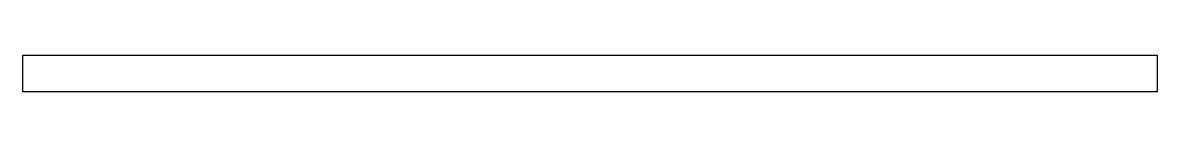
# Model space of a CAD drawing. Header units: millimetres. Extents: x 9847 to 21827, y 44244 to 44634.
import ezdxf

# ---------------------------------------------------------------- set-up
doc = ezdxf.new("R2010")
doc.units = ezdxf.units.MM
doc.header["$LTSCALE"] = 300
doc.header["$MEASUREMENT"] = 0

msp = doc.modelspace()

# ---------------------------------------------------------------- linework, layer by layer
msp.add_lwpolyline([(9847, 44244), (9847, 44634), (21827, 44634), (21827, 44244)], close=True)

doc.saveas('drawing.dxf')
